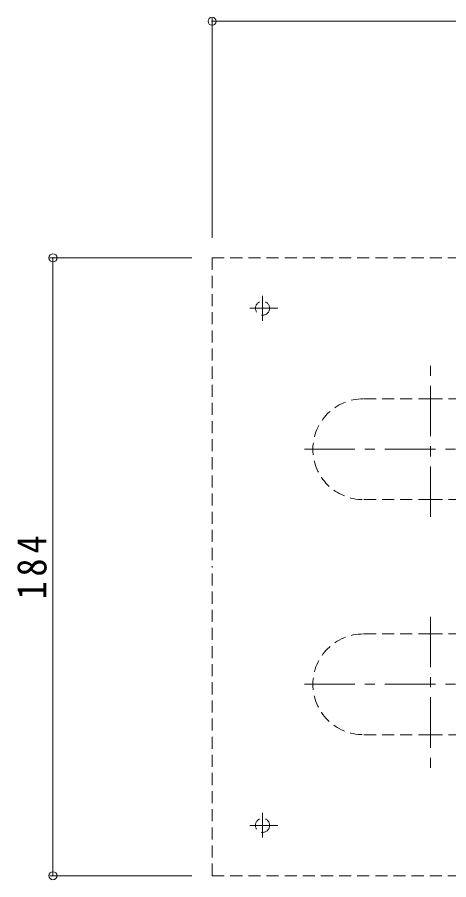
# Model space of a CAD drawing. Units: millimetres, scale not verified. Extents: x -594 to 839, y -582 to 573.
# Drawn here: x -507.6 to -379.1, y 278.9 to 535.7 of the extents above; entities that cross this region are included whole.
import ezdxf

# ---------------------------------------------------------------- set-up
doc = ezdxf.new("R2010")
doc.units = ezdxf.units.MM
doc.header["$LTSCALE"] = 3
doc.header["$PDMODE"] = 32
doc.header["$PDSIZE"] = 2.4
doc.linetypes.add('CHAIN1', pattern=[8, 5, -1, 1, -1])
doc.linetypes.add('DASHED1', pattern=[1.8, 1.2, -0.6])
doc.layers.add('0-4_その他', color=7, linetype='Continuous', lineweight=9)
doc.layers.add('0-9_051', color=2, linetype='DASHED1', lineweight=9)
doc.styles.add('ＭＳ ゴシック', font='')
doc.styles.get('ＭＳ ゴシック').set_extended_font_data('MS Gothic')

msp = doc.modelspace()

# ---------------------------------------------------------------- linework, layer by layer
at = {"layer": '0-4_その他'}
for p, q in [((-449.56, 535.445), (-449.56, 470.102)), ((-449.56, 534.545), (-49.56, 534.545)), ((-497.856, 464.102), (-455.56, 464.102)), ((-496.956, 464.102), (-496.956, 280.102)), ((-497.856, 280.102), (-455.56, 280.102))]:
    msp.add_line(p, q, dxfattribs=at)
for p in [(-449.56, 534.545), (-496.956, 464.102), (-496.956, 280.102)]:
    msp.add_point(p, dxfattribs=at)
at = {"layer": '0-9_051'}
for p, q in [((-449.56, 464.102), (-449.56, 372.102)), ((-449.56, 464.102), (-318.56, 464.102)), ((-384.56, 422.102), (-404.56, 422.102)), ((-384.56, 422.102), (-364.56, 422.102)), ((-384.56, 392.102), (-404.56, 392.102)), ((-384.56, 392.102), (-364.56, 392.102)), ((-449.56, 280.102), (-449.56, 372.102)), ((-384.56, 352.102), (-404.56, 352.102)), ((-384.56, 352.102), (-364.56, 352.102)), ((-384.56, 322.102), (-404.56, 322.102)), ((-384.56, 322.102), (-364.56, 322.102)), ((-449.56, 280.102), (-318.56, 280.102))]:
    msp.add_line(p, q, dxfattribs=at)
at = {"layer": '0-9_051', "linetype": 'CHAIN1'}
for p, q in [((-434.56, 452.752), (-434.56, 445.381)), ((-438.335, 449.102), (-430.035, 449.102)), ((-384.56, 386.978), (-384.56, 433.488)), ((-359.104, 407.102), (-425.001, 407.102)), ((-384.56, 357.225), (-384.56, 310.716)), ((-359.104, 337.102), (-425.001, 337.102)), ((-434.56, 291.451), (-434.56, 298.823)), ((-438.335, 295.102), (-430.035, 295.102))]:
    msp.add_line(p, q, dxfattribs=at)
at = {"layer": '0-9_051'}
for centre in [(-434.56, 449.102), (-434.56, 295.102)]:
    msp.add_circle(centre, 2.1, dxfattribs=at)
for centre in [(-404.56, 407.102), (-404.56, 337.102)]:
    msp.add_arc(centre, 15, 90, 270, dxfattribs=at)

# ---------------------------------------------------------------- texts
at = {"layer": '0-4_その他', "color": 2, "insert": (-498.756, 362.352), "char_height": 8.798, "attachment_point": 7, "rotation": 90, "style": 'ＭＳ ゴシック'}
msp.add_mtext('\\T1.27;\\W0.9;184', dxfattribs=at)

doc.saveas('drawing.dxf')
